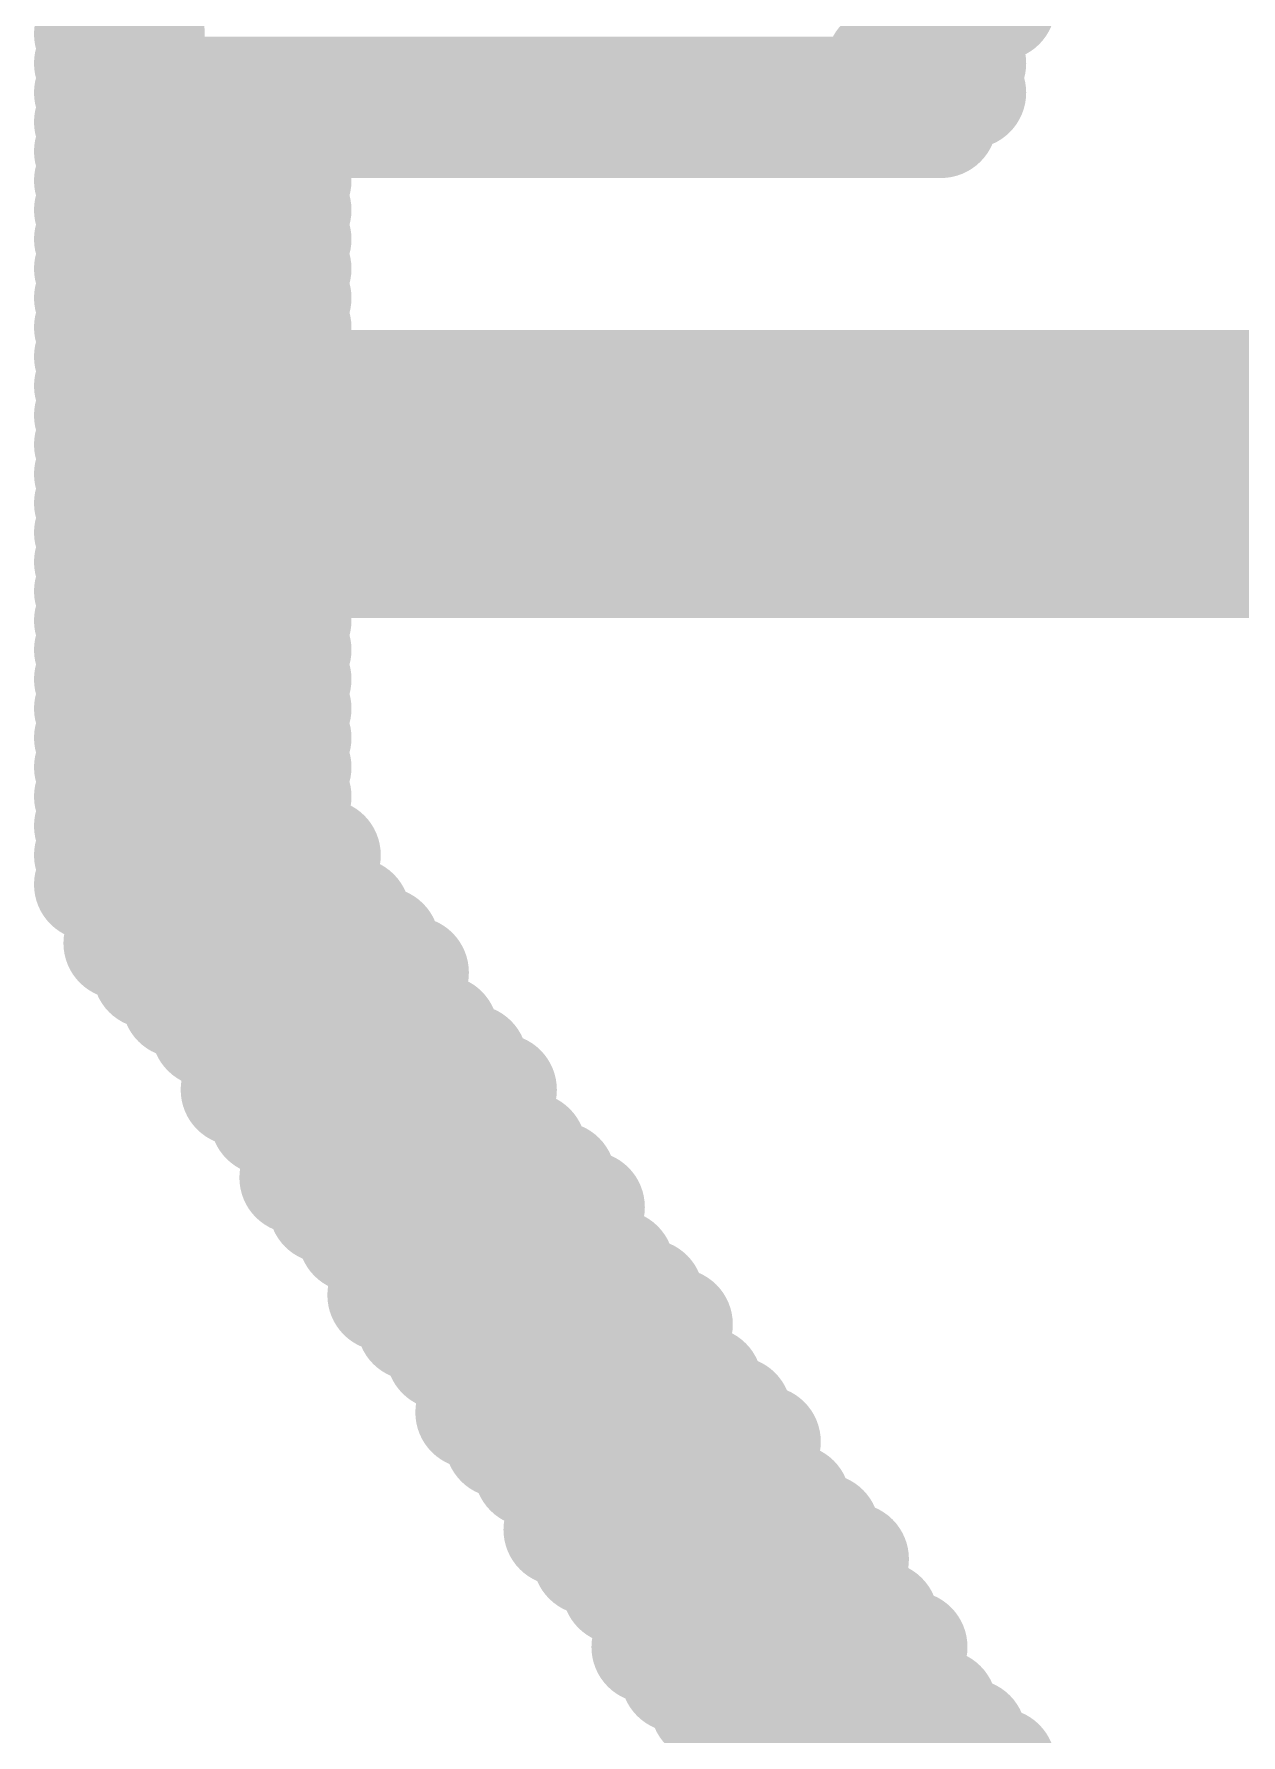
# Model space of a CAD drawing. Header units: inches. Extents: x -4.4 to 45.3, y -0.3 to 53.7.
# Drawn here: x 21.712 to 22.532, y 9.031 to 10.188 of the extents above; entities that cross this region are included whole.
import ezdxf

# ---------------------------------------------------------------- set-up
doc = ezdxf.new("R2010")
doc.units = ezdxf.units.IN
doc.layers.add('Bottom Overlay', color=54, linetype='Continuous')

msp = doc.modelspace()

# ---------------------------------------------------------------- linework, layer by layer
at = {"layer": 'Bottom Overlay'}
for points in [[(21.7498, 10.2075, 0.0762, 0.0762, 0), (21.7896, 10.2075, 0.0762, 0.0762, 0)], [(22.3081, 10.2075, 0.0762, 0.0762, 0), (22.3679, 10.2075, 0.0762, 0.0762, 0)], [(21.7498, 10.1875, 0.0762, 0.0762, 0), (21.7896, 10.1875, 0.0762, 0.0762, 0)], [(22.3081, 10.1875, 0.0762, 0.0762, 0), (22.348, 10.1875, 0.0762, 0.0762, 0)], [(21.7498, 10.1676, 0.0762, 0.0762, 0), (21.7896, 10.1676, 0.0762, 0.0762, 0)], [(22.2882, 10.1676, 0.0762, 0.0762, 0), (22.348, 10.1676, 0.0762, 0.0762, 0)], [(21.7498, 10.1477, 0.0762, 0.0762, 0), (21.7896, 10.1477, 0.0762, 0.0762, 0)], [(21.8295, 10.1477, 0.0762, 0.0762, 0), (22.348, 10.1477, 0.0762, 0.0762, 0)], [(21.7498, 10.1277, 0.0762, 0.0762, 0), (21.7896, 10.1277, 0.0762, 0.0762, 0)], [(21.8295, 10.1277, 0.0762, 0.0762, 0), (22.328, 10.1277, 0.0762, 0.0762, 0)], [(21.7498, 10.1078, 0.0762, 0.0762, 0), (21.7896, 10.1078, 0.0762, 0.0762, 0)], [(21.8295, 10.1078, 0.0762, 0.0762, 0), (21.8893, 10.1078, 0.0762, 0.0762, 0)], [(21.7498, 10.0878, 0.0762, 0.0762, 0), (21.7896, 10.0878, 0.0762, 0.0762, 0)], [(21.8295, 10.0878, 0.0762, 0.0762, 0), (21.8893, 10.0878, 0.0762, 0.0762, 0)], [(21.7498, 10.0679, 0.0762, 0.0762, 0), (21.7896, 10.0679, 0.0762, 0.0762, 0)], [(21.8295, 10.0679, 0.0762, 0.0762, 0), (21.8893, 10.0679, 0.0762, 0.0762, 0)], [(21.7498, 10.048, 0.0762, 0.0762, 0), (21.7896, 10.048, 0.0762, 0.0762, 0)], [(21.8295, 10.048, 0.0762, 0.0762, 0), (21.8893, 10.048, 0.0762, 0.0762, 0)], [(21.7498, 10.028, 0.0762, 0.0762, 0), (21.7896, 10.028, 0.0762, 0.0762, 0)], [(21.8295, 10.028, 0.0762, 0.0762, 0), (21.8893, 10.028, 0.0762, 0.0762, 0)], [(21.7498, 10.0081, 0.0762, 0.0762, 0), (21.7896, 10.0081, 0.0762, 0.0762, 0)], [(21.8295, 10.0081, 0.0762, 0.0762, 0), (21.8893, 10.0081, 0.0762, 0.0762, 0)], [(21.7498, 9.9881, 0.0762, 0.0762, 0), (21.7896, 9.9881, 0.0762, 0.0762, 0)], [(21.8295, 9.9881, 0.0762, 0.0762, 0), (21.8893, 9.9881, 0.0762, 0.0762, 0)], [(21.7498, 9.9682, 0.0762, 0.0762, 0), (21.7896, 9.9682, 0.0762, 0.0762, 0)], [(21.8295, 9.9682, 0.0762, 0.0762, 0), (21.8893, 9.9682, 0.0762, 0.0762, 0)], [(21.7498, 9.9483, 0.0762, 0.0762, 0), (21.7896, 9.9483, 0.0762, 0.0762, 0)], [(21.8295, 9.9483, 0.0762, 0.0762, 0), (22.667, 9.9483, 0.0762, 0.0762, 0)], [(21.7498, 9.9283, 0.0762, 0.0762, 0), (21.7896, 9.9283, 0.0762, 0.0762, 0)], [(21.8295, 9.9283, 0.0762, 0.0762, 0), (22.687, 9.9283, 0.0762, 0.0762, 0)], [(21.7498, 9.9084, 0.0762, 0.0762, 0), (21.7896, 9.9084, 0.0762, 0.0762, 0)], [(21.8295, 9.9084, 0.0762, 0.0762, 0), (22.687, 9.9084, 0.0762, 0.0762, 0)], [(21.7498, 9.8884, 0.0762, 0.0762, 0), (21.7896, 9.8884, 0.0762, 0.0762, 0)], [(21.7498, 9.8685, 0.0762, 0.0762, 0), (21.7896, 9.8685, 0.0762, 0.0762, 0)], [(21.7498, 9.8486, 0.0762, 0.0762, 0), (21.7896, 9.8486, 0.0762, 0.0762, 0)], [(21.8495, 9.8486, 0.0762, 0.0762, 0), (22.6271, 9.8486, 0.0762, 0.0762, 0)], [(21.7498, 9.8286, 0.0762, 0.0762, 0), (21.7896, 9.8286, 0.0762, 0.0762, 0)], [(21.8495, 9.8286, 0.0762, 0.0762, 0), (22.6271, 9.8286, 0.0762, 0.0762, 0)], [(21.7498, 9.8087, 0.0762, 0.0762, 0), (21.7896, 9.8087, 0.0762, 0.0762, 0)], [(21.8495, 9.8087, 0.0762, 0.0762, 0), (21.8893, 9.8087, 0.0762, 0.0762, 0)], [(21.7498, 9.7887, 0.0762, 0.0762, 0), (21.7896, 9.7887, 0.0762, 0.0762, 0)], [(21.8495, 9.7887, 0.0762, 0.0762, 0), (21.8893, 9.7887, 0.0762, 0.0762, 0)], [(21.7498, 9.7688, 0.0762, 0.0762, 0), (21.7896, 9.7688, 0.0762, 0.0762, 0)], [(21.8495, 9.7688, 0.0762, 0.0762, 0), (21.8893, 9.7688, 0.0762, 0.0762, 0)], [(21.7498, 9.7488, 0.0762, 0.0762, 0), (21.7896, 9.7488, 0.0762, 0.0762, 0)], [(21.8495, 9.7488, 0.0762, 0.0762, 0), (21.8893, 9.7488, 0.0762, 0.0762, 0)], [(21.7498, 9.7289, 0.0762, 0.0762, 0), (21.7896, 9.7289, 0.0762, 0.0762, 0)], [(21.8495, 9.7289, 0.0762, 0.0762, 0), (21.8893, 9.7289, 0.0762, 0.0762, 0)], [(21.7498, 9.709, 0.0762, 0.0762, 0), (21.7896, 9.709, 0.0762, 0.0762, 0)], [(21.8495, 9.709, 0.0762, 0.0762, 0), (21.8893, 9.709, 0.0762, 0.0762, 0)], [(21.7498, 9.689, 0.0762, 0.0762, 0), (21.7896, 9.689, 0.0762, 0.0762, 0)], [(21.8495, 9.689, 0.0762, 0.0762, 0), (21.8893, 9.689, 0.0762, 0.0762, 0)], [(21.7498, 9.6691, 0.0762, 0.0762, 0), (21.7896, 9.6691, 0.0762, 0.0762, 0)], [(21.8495, 9.6691, 0.0762, 0.0762, 0), (21.8893, 9.6691, 0.0762, 0.0762, 0)], [(21.7498, 9.6491, 0.0762, 0.0762, 0), (21.7896, 9.6491, 0.0762, 0.0762, 0)], [(21.8495, 9.6491, 0.0762, 0.0762, 0), (21.8893, 9.6491, 0.0762, 0.0762, 0)], [(21.7498, 9.6292, 0.0762, 0.0762, 0), (21.7896, 9.6292, 0.0762, 0.0762, 0)], [(21.8495, 9.6292, 0.0762, 0.0762, 0), (21.9093, 9.6292, 0.0762, 0.0762, 0)], [(21.7498, 9.6093, 0.0762, 0.0762, 0), (21.8096, 9.6093, 0.0762, 0.0762, 0)], [(21.8495, 9.6093, 0.0762, 0.0762, 0), (21.9093, 9.6093, 0.0762, 0.0762, 0)], [(21.7697, 9.5893, 0.0762, 0.0762, 0), (21.8295, 9.5893, 0.0762, 0.0762, 0)], [(21.8694, 9.5893, 0.0762, 0.0762, 0), (21.9292, 9.5893, 0.0762, 0.0762, 0)], [(21.7697, 9.5694, 0.0762, 0.0762, 0), (21.8295, 9.5694, 0.0762, 0.0762, 0)], [(21.8893, 9.5694, 0.0762, 0.0762, 0), (21.9492, 9.5694, 0.0762, 0.0762, 0)], [(21.7896, 9.5494, 0.0762, 0.0762, 0), (21.8495, 9.5494, 0.0762, 0.0762, 0)], [(21.9093, 9.5494, 0.0762, 0.0762, 0), (21.9691, 9.5494, 0.0762, 0.0762, 0)], [(21.8096, 9.5295, 0.0762, 0.0762, 0), (21.8694, 9.5295, 0.0762, 0.0762, 0)], [(21.9093, 9.5295, 0.0762, 0.0762, 0), (21.9691, 9.5295, 0.0762, 0.0762, 0)], [(21.8295, 9.5096, 0.0762, 0.0762, 0), (21.8893, 9.5096, 0.0762, 0.0762, 0)], [(21.9292, 9.5096, 0.0762, 0.0762, 0), (21.989, 9.5096, 0.0762, 0.0762, 0)], [(21.8495, 9.4896, 0.0762, 0.0762, 0), (21.8893, 9.4896, 0.0762, 0.0762, 0)], [(21.9492, 9.4896, 0.0762, 0.0762, 0), (22.009, 9.4896, 0.0762, 0.0762, 0)], [(21.8495, 9.4697, 0.0762, 0.0762, 0), (21.9093, 9.4697, 0.0762, 0.0762, 0)], [(21.9691, 9.4697, 0.0762, 0.0762, 0), (22.0289, 9.4697, 0.0762, 0.0762, 0)], [(21.8694, 9.4497, 0.0762, 0.0762, 0), (21.9292, 9.4497, 0.0762, 0.0762, 0)], [(21.989, 9.4497, 0.0762, 0.0762, 0), (22.0289, 9.4497, 0.0762, 0.0762, 0)], [(21.8893, 9.4298, 0.0762, 0.0762, 0), (21.9492, 9.4298, 0.0762, 0.0762, 0)], [(21.989, 9.4298, 0.0762, 0.0762, 0), (22.0489, 9.4298, 0.0762, 0.0762, 0)], [(21.8893, 9.4099, 0.0762, 0.0762, 0), (21.9492, 9.4099, 0.0762, 0.0762, 0)], [(22.009, 9.4099, 0.0762, 0.0762, 0), (22.0688, 9.4099, 0.0762, 0.0762, 0)], [(21.9093, 9.3899, 0.0762, 0.0762, 0), (21.9691, 9.3899, 0.0762, 0.0762, 0)], [(22.0289, 9.3899, 0.0762, 0.0762, 0), (22.0887, 9.3899, 0.0762, 0.0762, 0)], [(21.9292, 9.37, 0.0762, 0.0762, 0), (21.989, 9.37, 0.0762, 0.0762, 0)], [(22.0289, 9.37, 0.0762, 0.0762, 0), (22.0887, 9.37, 0.0762, 0.0762, 0)], [(21.9492, 9.35, 0.0762, 0.0762, 0), (22.009, 9.35, 0.0762, 0.0762, 0)], [(22.0489, 9.35, 0.0762, 0.0762, 0), (22.1087, 9.35, 0.0762, 0.0762, 0)], [(21.9492, 9.3301, 0.0762, 0.0762, 0), (22.009, 9.3301, 0.0762, 0.0762, 0)], [(22.0688, 9.3301, 0.0762, 0.0762, 0), (22.1286, 9.3301, 0.0762, 0.0762, 0)], [(21.9691, 9.3102, 0.0762, 0.0762, 0), (22.0289, 9.3102, 0.0762, 0.0762, 0)], [(22.0688, 9.3102, 0.0762, 0.0762, 0), (22.1486, 9.3102, 0.0762, 0.0762, 0)], [(21.989, 9.2902, 0.0762, 0.0762, 0), (22.0489, 9.2902, 0.0762, 0.0762, 0)], [(22.0887, 9.2902, 0.0762, 0.0762, 0), (22.1486, 9.2902, 0.0762, 0.0762, 0)], [(22.009, 9.2703, 0.0762, 0.0762, 0), (22.0688, 9.2703, 0.0762, 0.0762, 0)], [(22.1087, 9.2703, 0.0762, 0.0762, 0), (22.1685, 9.2703, 0.0762, 0.0762, 0)], [(22.009, 9.2503, 0.0762, 0.0762, 0), (22.0688, 9.2503, 0.0762, 0.0762, 0)], [(22.1286, 9.2503, 0.0762, 0.0762, 0), (22.1884, 9.2503, 0.0762, 0.0762, 0)], [(22.0289, 9.2304, 0.0762, 0.0762, 0), (22.0887, 9.2304, 0.0762, 0.0762, 0)], [(22.1486, 9.2304, 0.0762, 0.0762, 0), (22.2084, 9.2304, 0.0762, 0.0762, 0)], [(22.0489, 9.2105, 0.0762, 0.0762, 0), (22.1087, 9.2105, 0.0762, 0.0762, 0)], [(22.1486, 9.2105, 0.0762, 0.0762, 0), (22.2084, 9.2105, 0.0762, 0.0762, 0)], [(22.0688, 9.1905, 0.0762, 0.0762, 0), (22.1286, 9.1905, 0.0762, 0.0762, 0)], [(22.1685, 9.1905, 0.0762, 0.0762, 0), (22.2283, 9.1905, 0.0762, 0.0762, 0)], [(22.0688, 9.1706, 0.0762, 0.0762, 0), (22.1286, 9.1706, 0.0762, 0.0762, 0)], [(22.1884, 9.1706, 0.0762, 0.0762, 0), (22.2483, 9.1706, 0.0762, 0.0762, 0)], [(22.0887, 9.1506, 0.0762, 0.0762, 0), (22.1486, 9.1506, 0.0762, 0.0762, 0)], [(22.1884, 9.1506, 0.0762, 0.0762, 0), (22.2682, 9.1506, 0.0762, 0.0762, 0)], [(22.1087, 9.1307, 0.0762, 0.0762, 0), (22.1685, 9.1307, 0.0762, 0.0762, 0)], [(22.2084, 9.1307, 0.0762, 0.0762, 0), (22.2682, 9.1307, 0.0762, 0.0762, 0)], [(22.1286, 9.1108, 0.0762, 0.0762, 0), (22.1884, 9.1108, 0.0762, 0.0762, 0)], [(22.2283, 9.1108, 0.0762, 0.0762, 0), (22.2882, 9.1108, 0.0762, 0.0762, 0)], [(22.1286, 9.0908, 0.0762, 0.0762, 0), (22.1884, 9.0908, 0.0762, 0.0762, 0)], [(22.2483, 9.0908, 0.0762, 0.0762, 0), (22.3081, 9.0908, 0.0762, 0.0762, 0)], [(22.1486, 9.0709, 0.0762, 0.0762, 0), (22.2084, 9.0709, 0.0762, 0.0762, 0)], [(22.2682, 9.0709, 0.0762, 0.0762, 0), (22.3081, 9.0709, 0.0762, 0.0762, 0)], [(22.1685, 9.0509, 0.0762, 0.0762, 0), (22.2283, 9.0509, 0.0762, 0.0762, 0)], [(22.2682, 9.0509, 0.0762, 0.0762, 0), (22.328, 9.0509, 0.0762, 0.0762, 0)], [(22.1884, 9.031, 0.0762, 0.0762, 0), (22.2483, 9.031, 0.0762, 0.0762, 0)], [(22.2882, 9.031, 0.0762, 0.0762, 0), (22.348, 9.031, 0.0762, 0.0762, 0)], [(22.1884, 9.0111, 0.0762, 0.0762, 0), (22.2483, 9.0111, 0.0762, 0.0762, 0)], [(22.3081, 9.0111, 0.0762, 0.0762, 0), (22.3679, 9.0111, 0.0762, 0.0762, 0)]]:
    msp.add_lwpolyline(points, format="xyseb", dxfattribs=at)
for points in [[(21.7307, 10.2075, 0.0381, 0.0381, 1), (21.7688, 10.2075, 0.0381, 0.0381, 1)], [(21.7706, 10.2075, 0.0381, 0.0381, 1), (21.8087, 10.2075, 0.0381, 0.0381, 1)], [(22.289, 10.2075, 0.0381, 0.0381, 1), (22.3271, 10.2075, 0.0381, 0.0381, 1)], [(22.3489, 10.2075, 0.0381, 0.0381, 1), (22.387, 10.2075, 0.0381, 0.0381, 1)], [(21.7307, 10.1875, 0.0381, 0.0381, 1), (21.7688, 10.1875, 0.0381, 0.0381, 1)], [(21.7706, 10.1875, 0.0381, 0.0381, 1), (21.8087, 10.1875, 0.0381, 0.0381, 1)], [(22.289, 10.1875, 0.0381, 0.0381, 1), (22.3271, 10.1875, 0.0381, 0.0381, 1)], [(22.3289, 10.1875, 0.0381, 0.0381, 1), (22.367, 10.1875, 0.0381, 0.0381, 1)], [(21.7307, 10.1676, 0.0381, 0.0381, 1), (21.7688, 10.1676, 0.0381, 0.0381, 1)], [(21.7706, 10.1676, 0.0381, 0.0381, 1), (21.8087, 10.1676, 0.0381, 0.0381, 1)], [(22.2691, 10.1676, 0.0381, 0.0381, 1), (22.3072, 10.1676, 0.0381, 0.0381, 1)], [(22.3289, 10.1676, 0.0381, 0.0381, 1), (22.367, 10.1676, 0.0381, 0.0381, 1)], [(21.7307, 10.1477, 0.0381, 0.0381, 1), (21.7688, 10.1477, 0.0381, 0.0381, 1)], [(21.7706, 10.1477, 0.0381, 0.0381, 1), (21.8087, 10.1477, 0.0381, 0.0381, 1)], [(21.8105, 10.1477, 0.0381, 0.0381, 1), (21.8486, 10.1477, 0.0381, 0.0381, 1)], [(22.3289, 10.1477, 0.0381, 0.0381, 1), (22.367, 10.1477, 0.0381, 0.0381, 1)], [(21.7307, 10.1277, 0.0381, 0.0381, 1), (21.7688, 10.1277, 0.0381, 0.0381, 1)], [(21.7706, 10.1277, 0.0381, 0.0381, 1), (21.8087, 10.1277, 0.0381, 0.0381, 1)], [(21.8105, 10.1277, 0.0381, 0.0381, 1), (21.8486, 10.1277, 0.0381, 0.0381, 1)], [(22.309, 10.1277, 0.0381, 0.0381, 1), (22.3471, 10.1277, 0.0381, 0.0381, 1)], [(21.7307, 10.1078, 0.0381, 0.0381, 1), (21.7688, 10.1078, 0.0381, 0.0381, 1)], [(21.7706, 10.1078, 0.0381, 0.0381, 1), (21.8087, 10.1078, 0.0381, 0.0381, 1)], [(21.8105, 10.1078, 0.0381, 0.0381, 1), (21.8486, 10.1078, 0.0381, 0.0381, 1)], [(21.8703, 10.1078, 0.0381, 0.0381, 1), (21.9084, 10.1078, 0.0381, 0.0381, 1)], [(21.7307, 10.0878, 0.0381, 0.0381, 1), (21.7688, 10.0878, 0.0381, 0.0381, 1)], [(21.7706, 10.0878, 0.0381, 0.0381, 1), (21.8087, 10.0878, 0.0381, 0.0381, 1)], [(21.8105, 10.0878, 0.0381, 0.0381, 1), (21.8486, 10.0878, 0.0381, 0.0381, 1)], [(21.8703, 10.0878, 0.0381, 0.0381, 1), (21.9084, 10.0878, 0.0381, 0.0381, 1)], [(21.7307, 10.0679, 0.0381, 0.0381, 1), (21.7688, 10.0679, 0.0381, 0.0381, 1)], [(21.7706, 10.0679, 0.0381, 0.0381, 1), (21.8087, 10.0679, 0.0381, 0.0381, 1)], [(21.8105, 10.0679, 0.0381, 0.0381, 1), (21.8486, 10.0679, 0.0381, 0.0381, 1)], [(21.8703, 10.0679, 0.0381, 0.0381, 1), (21.9084, 10.0679, 0.0381, 0.0381, 1)], [(21.7307, 10.048, 0.0381, 0.0381, 1), (21.7688, 10.048, 0.0381, 0.0381, 1)], [(21.7706, 10.048, 0.0381, 0.0381, 1), (21.8087, 10.048, 0.0381, 0.0381, 1)], [(21.8105, 10.048, 0.0381, 0.0381, 1), (21.8486, 10.048, 0.0381, 0.0381, 1)], [(21.8703, 10.048, 0.0381, 0.0381, 1), (21.9084, 10.048, 0.0381, 0.0381, 1)], [(21.7307, 10.028, 0.0381, 0.0381, 1), (21.7688, 10.028, 0.0381, 0.0381, 1)], [(21.7706, 10.028, 0.0381, 0.0381, 1), (21.8087, 10.028, 0.0381, 0.0381, 1)], [(21.8105, 10.028, 0.0381, 0.0381, 1), (21.8486, 10.028, 0.0381, 0.0381, 1)], [(21.8703, 10.028, 0.0381, 0.0381, 1), (21.9084, 10.028, 0.0381, 0.0381, 1)], [(21.7307, 10.0081, 0.0381, 0.0381, 1), (21.7688, 10.0081, 0.0381, 0.0381, 1)], [(21.7706, 10.0081, 0.0381, 0.0381, 1), (21.8087, 10.0081, 0.0381, 0.0381, 1)], [(21.8105, 10.0081, 0.0381, 0.0381, 1), (21.8486, 10.0081, 0.0381, 0.0381, 1)], [(21.8703, 10.0081, 0.0381, 0.0381, 1), (21.9084, 10.0081, 0.0381, 0.0381, 1)], [(21.7307, 9.9881, 0.0381, 0.0381, 1), (21.7688, 9.9881, 0.0381, 0.0381, 1)], [(21.7706, 9.9881, 0.0381, 0.0381, 1), (21.8087, 9.9881, 0.0381, 0.0381, 1)], [(21.8105, 9.9881, 0.0381, 0.0381, 1), (21.8486, 9.9881, 0.0381, 0.0381, 1)], [(21.8703, 9.9881, 0.0381, 0.0381, 1), (21.9084, 9.9881, 0.0381, 0.0381, 1)], [(21.7307, 9.9682, 0.0381, 0.0381, 1), (21.7688, 9.9682, 0.0381, 0.0381, 1)], [(21.7706, 9.9682, 0.0381, 0.0381, 1), (21.8087, 9.9682, 0.0381, 0.0381, 1)], [(21.8105, 9.9682, 0.0381, 0.0381, 1), (21.8486, 9.9682, 0.0381, 0.0381, 1)], [(21.8703, 9.9682, 0.0381, 0.0381, 1), (21.9084, 9.9682, 0.0381, 0.0381, 1)], [(21.7307, 9.9483, 0.0381, 0.0381, 1), (21.7688, 9.9483, 0.0381, 0.0381, 1)], [(21.7706, 9.9483, 0.0381, 0.0381, 1), (21.8087, 9.9483, 0.0381, 0.0381, 1)], [(21.8105, 9.9483, 0.0381, 0.0381, 1), (21.8486, 9.9483, 0.0381, 0.0381, 1)], [(21.7307, 9.9283, 0.0381, 0.0381, 1), (21.7688, 9.9283, 0.0381, 0.0381, 1)], [(21.7706, 9.9283, 0.0381, 0.0381, 1), (21.8087, 9.9283, 0.0381, 0.0381, 1)], [(21.8105, 9.9283, 0.0381, 0.0381, 1), (21.8486, 9.9283, 0.0381, 0.0381, 1)], [(21.7307, 9.9084, 0.0381, 0.0381, 1), (21.7688, 9.9084, 0.0381, 0.0381, 1)], [(21.7706, 9.9084, 0.0381, 0.0381, 1), (21.8087, 9.9084, 0.0381, 0.0381, 1)], [(21.8105, 9.9084, 0.0381, 0.0381, 1), (21.8486, 9.9084, 0.0381, 0.0381, 1)], [(21.7307, 9.8884, 0.0381, 0.0381, 1), (21.7688, 9.8884, 0.0381, 0.0381, 1)], [(21.7706, 9.8884, 0.0381, 0.0381, 1), (21.8087, 9.8884, 0.0381, 0.0381, 1)], [(21.7307, 9.8685, 0.0381, 0.0381, 1), (21.7688, 9.8685, 0.0381, 0.0381, 1)], [(21.7706, 9.8685, 0.0381, 0.0381, 1), (21.8087, 9.8685, 0.0381, 0.0381, 1)], [(21.7307, 9.8486, 0.0381, 0.0381, 1), (21.7688, 9.8486, 0.0381, 0.0381, 1)], [(21.7706, 9.8486, 0.0381, 0.0381, 1), (21.8087, 9.8486, 0.0381, 0.0381, 1)], [(21.8304, 9.8486, 0.0381, 0.0381, 1), (21.8685, 9.8486, 0.0381, 0.0381, 1)], [(21.7307, 9.8286, 0.0381, 0.0381, 1), (21.7688, 9.8286, 0.0381, 0.0381, 1)], [(21.7706, 9.8286, 0.0381, 0.0381, 1), (21.8087, 9.8286, 0.0381, 0.0381, 1)], [(21.8304, 9.8286, 0.0381, 0.0381, 1), (21.8685, 9.8286, 0.0381, 0.0381, 1)], [(21.7307, 9.8087, 0.0381, 0.0381, 1), (21.7688, 9.8087, 0.0381, 0.0381, 1)], [(21.7706, 9.8087, 0.0381, 0.0381, 1), (21.8087, 9.8087, 0.0381, 0.0381, 1)], [(21.8304, 9.8087, 0.0381, 0.0381, 1), (21.8685, 9.8087, 0.0381, 0.0381, 1)], [(21.8703, 9.8087, 0.0381, 0.0381, 1), (21.9084, 9.8087, 0.0381, 0.0381, 1)], [(21.7307, 9.7887, 0.0381, 0.0381, 1), (21.7688, 9.7887, 0.0381, 0.0381, 1)], [(21.7706, 9.7887, 0.0381, 0.0381, 1), (21.8087, 9.7887, 0.0381, 0.0381, 1)], [(21.8304, 9.7887, 0.0381, 0.0381, 1), (21.8685, 9.7887, 0.0381, 0.0381, 1)], [(21.8703, 9.7887, 0.0381, 0.0381, 1), (21.9084, 9.7887, 0.0381, 0.0381, 1)], [(21.7307, 9.7688, 0.0381, 0.0381, 1), (21.7688, 9.7688, 0.0381, 0.0381, 1)], [(21.7706, 9.7688, 0.0381, 0.0381, 1), (21.8087, 9.7688, 0.0381, 0.0381, 1)], [(21.8304, 9.7688, 0.0381, 0.0381, 1), (21.8685, 9.7688, 0.0381, 0.0381, 1)], [(21.8703, 9.7688, 0.0381, 0.0381, 1), (21.9084, 9.7688, 0.0381, 0.0381, 1)], [(21.7307, 9.7488, 0.0381, 0.0381, 1), (21.7688, 9.7488, 0.0381, 0.0381, 1)], [(21.7706, 9.7488, 0.0381, 0.0381, 1), (21.8087, 9.7488, 0.0381, 0.0381, 1)], [(21.8304, 9.7488, 0.0381, 0.0381, 1), (21.8685, 9.7488, 0.0381, 0.0381, 1)], [(21.8703, 9.7488, 0.0381, 0.0381, 1), (21.9084, 9.7488, 0.0381, 0.0381, 1)], [(21.7307, 9.7289, 0.0381, 0.0381, 1), (21.7688, 9.7289, 0.0381, 0.0381, 1)], [(21.7706, 9.7289, 0.0381, 0.0381, 1), (21.8087, 9.7289, 0.0381, 0.0381, 1)], [(21.8304, 9.7289, 0.0381, 0.0381, 1), (21.8685, 9.7289, 0.0381, 0.0381, 1)], [(21.8703, 9.7289, 0.0381, 0.0381, 1), (21.9084, 9.7289, 0.0381, 0.0381, 1)], [(21.7307, 9.709, 0.0381, 0.0381, 1), (21.7688, 9.709, 0.0381, 0.0381, 1)], [(21.7706, 9.709, 0.0381, 0.0381, 1), (21.8087, 9.709, 0.0381, 0.0381, 1)], [(21.8304, 9.709, 0.0381, 0.0381, 1), (21.8685, 9.709, 0.0381, 0.0381, 1)], [(21.8703, 9.709, 0.0381, 0.0381, 1), (21.9084, 9.709, 0.0381, 0.0381, 1)], [(21.7307, 9.689, 0.0381, 0.0381, 1), (21.7688, 9.689, 0.0381, 0.0381, 1)], [(21.7706, 9.689, 0.0381, 0.0381, 1), (21.8087, 9.689, 0.0381, 0.0381, 1)], [(21.8304, 9.689, 0.0381, 0.0381, 1), (21.8685, 9.689, 0.0381, 0.0381, 1)], [(21.8703, 9.689, 0.0381, 0.0381, 1), (21.9084, 9.689, 0.0381, 0.0381, 1)], [(21.7307, 9.6691, 0.0381, 0.0381, 1), (21.7688, 9.6691, 0.0381, 0.0381, 1)], [(21.7706, 9.6691, 0.0381, 0.0381, 1), (21.8087, 9.6691, 0.0381, 0.0381, 1)], [(21.8304, 9.6691, 0.0381, 0.0381, 1), (21.8685, 9.6691, 0.0381, 0.0381, 1)], [(21.8703, 9.6691, 0.0381, 0.0381, 1), (21.9084, 9.6691, 0.0381, 0.0381, 1)], [(21.7307, 9.6491, 0.0381, 0.0381, 1), (21.7688, 9.6491, 0.0381, 0.0381, 1)], [(21.7706, 9.6491, 0.0381, 0.0381, 1), (21.8087, 9.6491, 0.0381, 0.0381, 1)], [(21.8304, 9.6491, 0.0381, 0.0381, 1), (21.8685, 9.6491, 0.0381, 0.0381, 1)], [(21.8703, 9.6491, 0.0381, 0.0381, 1), (21.9084, 9.6491, 0.0381, 0.0381, 1)], [(21.7307, 9.6292, 0.0381, 0.0381, 1), (21.7688, 9.6292, 0.0381, 0.0381, 1)], [(21.7706, 9.6292, 0.0381, 0.0381, 1), (21.8087, 9.6292, 0.0381, 0.0381, 1)], [(21.8304, 9.6292, 0.0381, 0.0381, 1), (21.8685, 9.6292, 0.0381, 0.0381, 1)], [(21.8902, 9.6292, 0.0381, 0.0381, 1), (21.9283, 9.6292, 0.0381, 0.0381, 1)], [(21.7307, 9.6093, 0.0381, 0.0381, 1), (21.7688, 9.6093, 0.0381, 0.0381, 1)], [(21.7905, 9.6093, 0.0381, 0.0381, 1), (21.8286, 9.6093, 0.0381, 0.0381, 1)], [(21.8304, 9.6093, 0.0381, 0.0381, 1), (21.8685, 9.6093, 0.0381, 0.0381, 1)], [(21.8902, 9.6093, 0.0381, 0.0381, 1), (21.9283, 9.6093, 0.0381, 0.0381, 1)], [(21.7507, 9.5893, 0.0381, 0.0381, 1), (21.7888, 9.5893, 0.0381, 0.0381, 1)], [(21.8105, 9.5893, 0.0381, 0.0381, 1), (21.8486, 9.5893, 0.0381, 0.0381, 1)], [(21.8504, 9.5893, 0.0381, 0.0381, 1), (21.8885, 9.5893, 0.0381, 0.0381, 1)], [(21.9102, 9.5893, 0.0381, 0.0381, 1), (21.9483, 9.5893, 0.0381, 0.0381, 1)], [(21.7507, 9.5694, 0.0381, 0.0381, 1), (21.7888, 9.5694, 0.0381, 0.0381, 1)], [(21.8105, 9.5694, 0.0381, 0.0381, 1), (21.8486, 9.5694, 0.0381, 0.0381, 1)], [(21.8703, 9.5694, 0.0381, 0.0381, 1), (21.9084, 9.5694, 0.0381, 0.0381, 1)], [(21.9301, 9.5694, 0.0381, 0.0381, 1), (21.9682, 9.5694, 0.0381, 0.0381, 1)], [(21.7706, 9.5494, 0.0381, 0.0381, 1), (21.8087, 9.5494, 0.0381, 0.0381, 1)], [(21.8304, 9.5494, 0.0381, 0.0381, 1), (21.8685, 9.5494, 0.0381, 0.0381, 1)], [(21.8902, 9.5494, 0.0381, 0.0381, 1), (21.9283, 9.5494, 0.0381, 0.0381, 1)], [(21.9501, 9.5494, 0.0381, 0.0381, 1), (21.9882, 9.5494, 0.0381, 0.0381, 1)], [(21.7905, 9.5295, 0.0381, 0.0381, 1), (21.8286, 9.5295, 0.0381, 0.0381, 1)], [(21.8504, 9.5295, 0.0381, 0.0381, 1), (21.8885, 9.5295, 0.0381, 0.0381, 1)], [(21.8902, 9.5295, 0.0381, 0.0381, 1), (21.9283, 9.5295, 0.0381, 0.0381, 1)], [(21.9501, 9.5295, 0.0381, 0.0381, 1), (21.9882, 9.5295, 0.0381, 0.0381, 1)], [(21.8105, 9.5096, 0.0381, 0.0381, 1), (21.8486, 9.5096, 0.0381, 0.0381, 1)], [(21.8703, 9.5096, 0.0381, 0.0381, 1), (21.9084, 9.5096, 0.0381, 0.0381, 1)], [(21.9102, 9.5096, 0.0381, 0.0381, 1), (21.9483, 9.5096, 0.0381, 0.0381, 1)], [(21.97, 9.5096, 0.0381, 0.0381, 1), (22.0081, 9.5096, 0.0381, 0.0381, 1)], [(21.8304, 9.4896, 0.0381, 0.0381, 1), (21.8685, 9.4896, 0.0381, 0.0381, 1)], [(21.8703, 9.4896, 0.0381, 0.0381, 1), (21.9084, 9.4896, 0.0381, 0.0381, 1)], [(21.9301, 9.4896, 0.0381, 0.0381, 1), (21.9682, 9.4896, 0.0381, 0.0381, 1)], [(21.9899, 9.4896, 0.0381, 0.0381, 1), (22.028, 9.4896, 0.0381, 0.0381, 1)], [(21.8304, 9.4697, 0.0381, 0.0381, 1), (21.8685, 9.4697, 0.0381, 0.0381, 1)], [(21.8902, 9.4697, 0.0381, 0.0381, 1), (21.9283, 9.4697, 0.0381, 0.0381, 1)], [(21.9501, 9.4697, 0.0381, 0.0381, 1), (21.9882, 9.4697, 0.0381, 0.0381, 1)], [(22.0099, 9.4697, 0.0381, 0.0381, 1), (22.048, 9.4697, 0.0381, 0.0381, 1)], [(21.8504, 9.4497, 0.0381, 0.0381, 1), (21.8885, 9.4497, 0.0381, 0.0381, 1)], [(21.9102, 9.4497, 0.0381, 0.0381, 1), (21.9483, 9.4497, 0.0381, 0.0381, 1)], [(21.97, 9.4497, 0.0381, 0.0381, 1), (22.0081, 9.4497, 0.0381, 0.0381, 1)], [(22.0099, 9.4497, 0.0381, 0.0381, 1), (22.048, 9.4497, 0.0381, 0.0381, 1)], [(21.8703, 9.4298, 0.0381, 0.0381, 1), (21.9084, 9.4298, 0.0381, 0.0381, 1)], [(21.9301, 9.4298, 0.0381, 0.0381, 1), (21.9682, 9.4298, 0.0381, 0.0381, 1)], [(21.97, 9.4298, 0.0381, 0.0381, 1), (22.0081, 9.4298, 0.0381, 0.0381, 1)], [(22.0298, 9.4298, 0.0381, 0.0381, 1), (22.0679, 9.4298, 0.0381, 0.0381, 1)], [(21.8703, 9.4099, 0.0381, 0.0381, 1), (21.9084, 9.4099, 0.0381, 0.0381, 1)], [(21.9301, 9.4099, 0.0381, 0.0381, 1), (21.9682, 9.4099, 0.0381, 0.0381, 1)], [(21.9899, 9.4099, 0.0381, 0.0381, 1), (22.028, 9.4099, 0.0381, 0.0381, 1)], [(22.0498, 9.4099, 0.0381, 0.0381, 1), (22.0879, 9.4099, 0.0381, 0.0381, 1)], [(21.8902, 9.3899, 0.0381, 0.0381, 1), (21.9283, 9.3899, 0.0381, 0.0381, 1)], [(21.9501, 9.3899, 0.0381, 0.0381, 1), (21.9882, 9.3899, 0.0381, 0.0381, 1)], [(22.0099, 9.3899, 0.0381, 0.0381, 1), (22.048, 9.3899, 0.0381, 0.0381, 1)], [(22.0697, 9.3899, 0.0381, 0.0381, 1), (22.1078, 9.3899, 0.0381, 0.0381, 1)], [(21.9102, 9.37, 0.0381, 0.0381, 1), (21.9483, 9.37, 0.0381, 0.0381, 1)], [(21.97, 9.37, 0.0381, 0.0381, 1), (22.0081, 9.37, 0.0381, 0.0381, 1)], [(22.0099, 9.37, 0.0381, 0.0381, 1), (22.048, 9.37, 0.0381, 0.0381, 1)], [(22.0697, 9.37, 0.0381, 0.0381, 1), (22.1078, 9.37, 0.0381, 0.0381, 1)], [(21.9301, 9.35, 0.0381, 0.0381, 1), (21.9682, 9.35, 0.0381, 0.0381, 1)], [(21.9899, 9.35, 0.0381, 0.0381, 1), (22.028, 9.35, 0.0381, 0.0381, 1)], [(22.0298, 9.35, 0.0381, 0.0381, 1), (22.0679, 9.35, 0.0381, 0.0381, 1)], [(22.0896, 9.35, 0.0381, 0.0381, 1), (22.1277, 9.35, 0.0381, 0.0381, 1)], [(21.9301, 9.3301, 0.0381, 0.0381, 1), (21.9682, 9.3301, 0.0381, 0.0381, 1)], [(21.9899, 9.3301, 0.0381, 0.0381, 1), (22.028, 9.3301, 0.0381, 0.0381, 1)], [(22.0498, 9.3301, 0.0381, 0.0381, 1), (22.0879, 9.3301, 0.0381, 0.0381, 1)], [(22.1096, 9.3301, 0.0381, 0.0381, 1), (22.1477, 9.3301, 0.0381, 0.0381, 1)], [(21.9501, 9.3102, 0.0381, 0.0381, 1), (21.9882, 9.3102, 0.0381, 0.0381, 1)], [(22.0099, 9.3102, 0.0381, 0.0381, 1), (22.048, 9.3102, 0.0381, 0.0381, 1)], [(22.0498, 9.3102, 0.0381, 0.0381, 1), (22.0879, 9.3102, 0.0381, 0.0381, 1)], [(22.1295, 9.3102, 0.0381, 0.0381, 1), (22.1676, 9.3102, 0.0381, 0.0381, 1)], [(21.97, 9.2902, 0.0381, 0.0381, 1), (22.0081, 9.2902, 0.0381, 0.0381, 1)], [(22.0298, 9.2902, 0.0381, 0.0381, 1), (22.0679, 9.2902, 0.0381, 0.0381, 1)], [(22.0697, 9.2902, 0.0381, 0.0381, 1), (22.1078, 9.2902, 0.0381, 0.0381, 1)], [(22.1295, 9.2902, 0.0381, 0.0381, 1), (22.1676, 9.2902, 0.0381, 0.0381, 1)], [(21.9899, 9.2703, 0.0381, 0.0381, 1), (22.028, 9.2703, 0.0381, 0.0381, 1)], [(22.0498, 9.2703, 0.0381, 0.0381, 1), (22.0879, 9.2703, 0.0381, 0.0381, 1)], [(22.0896, 9.2703, 0.0381, 0.0381, 1), (22.1277, 9.2703, 0.0381, 0.0381, 1)], [(22.1495, 9.2703, 0.0381, 0.0381, 1), (22.1876, 9.2703, 0.0381, 0.0381, 1)], [(21.9899, 9.2503, 0.0381, 0.0381, 1), (22.028, 9.2503, 0.0381, 0.0381, 1)], [(22.0498, 9.2503, 0.0381, 0.0381, 1), (22.0879, 9.2503, 0.0381, 0.0381, 1)], [(22.1096, 9.2503, 0.0381, 0.0381, 1), (22.1477, 9.2503, 0.0381, 0.0381, 1)], [(22.1694, 9.2503, 0.0381, 0.0381, 1), (22.2075, 9.2503, 0.0381, 0.0381, 1)], [(22.0099, 9.2304, 0.0381, 0.0381, 1), (22.048, 9.2304, 0.0381, 0.0381, 1)], [(22.0697, 9.2304, 0.0381, 0.0381, 1), (22.1078, 9.2304, 0.0381, 0.0381, 1)], [(22.1295, 9.2304, 0.0381, 0.0381, 1), (22.1676, 9.2304, 0.0381, 0.0381, 1)], [(22.1893, 9.2304, 0.0381, 0.0381, 1), (22.2274, 9.2304, 0.0381, 0.0381, 1)], [(22.0298, 9.2105, 0.0381, 0.0381, 1), (22.0679, 9.2105, 0.0381, 0.0381, 1)], [(22.0896, 9.2105, 0.0381, 0.0381, 1), (22.1277, 9.2105, 0.0381, 0.0381, 1)], [(22.1295, 9.2105, 0.0381, 0.0381, 1), (22.1676, 9.2105, 0.0381, 0.0381, 1)], [(22.1893, 9.2105, 0.0381, 0.0381, 1), (22.2274, 9.2105, 0.0381, 0.0381, 1)], [(22.0498, 9.1905, 0.0381, 0.0381, 1), (22.0879, 9.1905, 0.0381, 0.0381, 1)], [(22.1096, 9.1905, 0.0381, 0.0381, 1), (22.1477, 9.1905, 0.0381, 0.0381, 1)], [(22.1495, 9.1905, 0.0381, 0.0381, 1), (22.1876, 9.1905, 0.0381, 0.0381, 1)], [(22.2093, 9.1905, 0.0381, 0.0381, 1), (22.2474, 9.1905, 0.0381, 0.0381, 1)], [(22.0498, 9.1706, 0.0381, 0.0381, 1), (22.0879, 9.1706, 0.0381, 0.0381, 1)], [(22.1096, 9.1706, 0.0381, 0.0381, 1), (22.1477, 9.1706, 0.0381, 0.0381, 1)], [(22.1694, 9.1706, 0.0381, 0.0381, 1), (22.2075, 9.1706, 0.0381, 0.0381, 1)], [(22.2292, 9.1706, 0.0381, 0.0381, 1), (22.2673, 9.1706, 0.0381, 0.0381, 1)], [(22.0697, 9.1506, 0.0381, 0.0381, 1), (22.1078, 9.1506, 0.0381, 0.0381, 1)], [(22.1295, 9.1506, 0.0381, 0.0381, 1), (22.1676, 9.1506, 0.0381, 0.0381, 1)], [(22.1694, 9.1506, 0.0381, 0.0381, 1), (22.2075, 9.1506, 0.0381, 0.0381, 1)], [(22.2492, 9.1506, 0.0381, 0.0381, 1), (22.2873, 9.1506, 0.0381, 0.0381, 1)], [(22.0896, 9.1307, 0.0381, 0.0381, 1), (22.1277, 9.1307, 0.0381, 0.0381, 1)], [(22.1495, 9.1307, 0.0381, 0.0381, 1), (22.1876, 9.1307, 0.0381, 0.0381, 1)], [(22.1893, 9.1307, 0.0381, 0.0381, 1), (22.2274, 9.1307, 0.0381, 0.0381, 1)], [(22.2492, 9.1307, 0.0381, 0.0381, 1), (22.2873, 9.1307, 0.0381, 0.0381, 1)], [(22.1096, 9.1108, 0.0381, 0.0381, 1), (22.1477, 9.1108, 0.0381, 0.0381, 1)], [(22.1694, 9.1108, 0.0381, 0.0381, 1), (22.2075, 9.1108, 0.0381, 0.0381, 1)], [(22.2093, 9.1108, 0.0381, 0.0381, 1), (22.2474, 9.1108, 0.0381, 0.0381, 1)], [(22.2691, 9.1108, 0.0381, 0.0381, 1), (22.3072, 9.1108, 0.0381, 0.0381, 1)], [(22.1096, 9.0908, 0.0381, 0.0381, 1), (22.1477, 9.0908, 0.0381, 0.0381, 1)], [(22.1694, 9.0908, 0.0381, 0.0381, 1), (22.2075, 9.0908, 0.0381, 0.0381, 1)], [(22.2292, 9.0908, 0.0381, 0.0381, 1), (22.2673, 9.0908, 0.0381, 0.0381, 1)], [(22.289, 9.0908, 0.0381, 0.0381, 1), (22.3271, 9.0908, 0.0381, 0.0381, 1)], [(22.1295, 9.0709, 0.0381, 0.0381, 1), (22.1676, 9.0709, 0.0381, 0.0381, 1)], [(22.1893, 9.0709, 0.0381, 0.0381, 1), (22.2274, 9.0709, 0.0381, 0.0381, 1)], [(22.2492, 9.0709, 0.0381, 0.0381, 1), (22.2873, 9.0709, 0.0381, 0.0381, 1)], [(22.289, 9.0709, 0.0381, 0.0381, 1), (22.3271, 9.0709, 0.0381, 0.0381, 1)], [(22.1495, 9.0509, 0.0381, 0.0381, 1), (22.1876, 9.0509, 0.0381, 0.0381, 1)], [(22.2093, 9.0509, 0.0381, 0.0381, 1), (22.2474, 9.0509, 0.0381, 0.0381, 1)], [(22.2492, 9.0509, 0.0381, 0.0381, 1), (22.2873, 9.0509, 0.0381, 0.0381, 1)], [(22.309, 9.0509, 0.0381, 0.0381, 1), (22.3471, 9.0509, 0.0381, 0.0381, 1)], [(22.1694, 9.031, 0.0381, 0.0381, 1), (22.2075, 9.031, 0.0381, 0.0381, 1)], [(22.2292, 9.031, 0.0381, 0.0381, 1), (22.2673, 9.031, 0.0381, 0.0381, 1)], [(22.2691, 9.031, 0.0381, 0.0381, 1), (22.3072, 9.031, 0.0381, 0.0381, 1)], [(22.3289, 9.031, 0.0381, 0.0381, 1), (22.367, 9.031, 0.0381, 0.0381, 1)], [(22.1694, 9.0111, 0.0381, 0.0381, 1), (22.2075, 9.0111, 0.0381, 0.0381, 1)], [(22.2292, 9.0111, 0.0381, 0.0381, 1), (22.2673, 9.0111, 0.0381, 0.0381, 1)], [(22.289, 9.0111, 0.0381, 0.0381, 1), (22.3271, 9.0111, 0.0381, 0.0381, 1)], [(22.3489, 9.0111, 0.0381, 0.0381, 1), (22.387, 9.0111, 0.0381, 0.0381, 1)]]:
    msp.add_lwpolyline(points, format="xyseb", close=True, dxfattribs=at)

doc.saveas('drawing.dxf')
